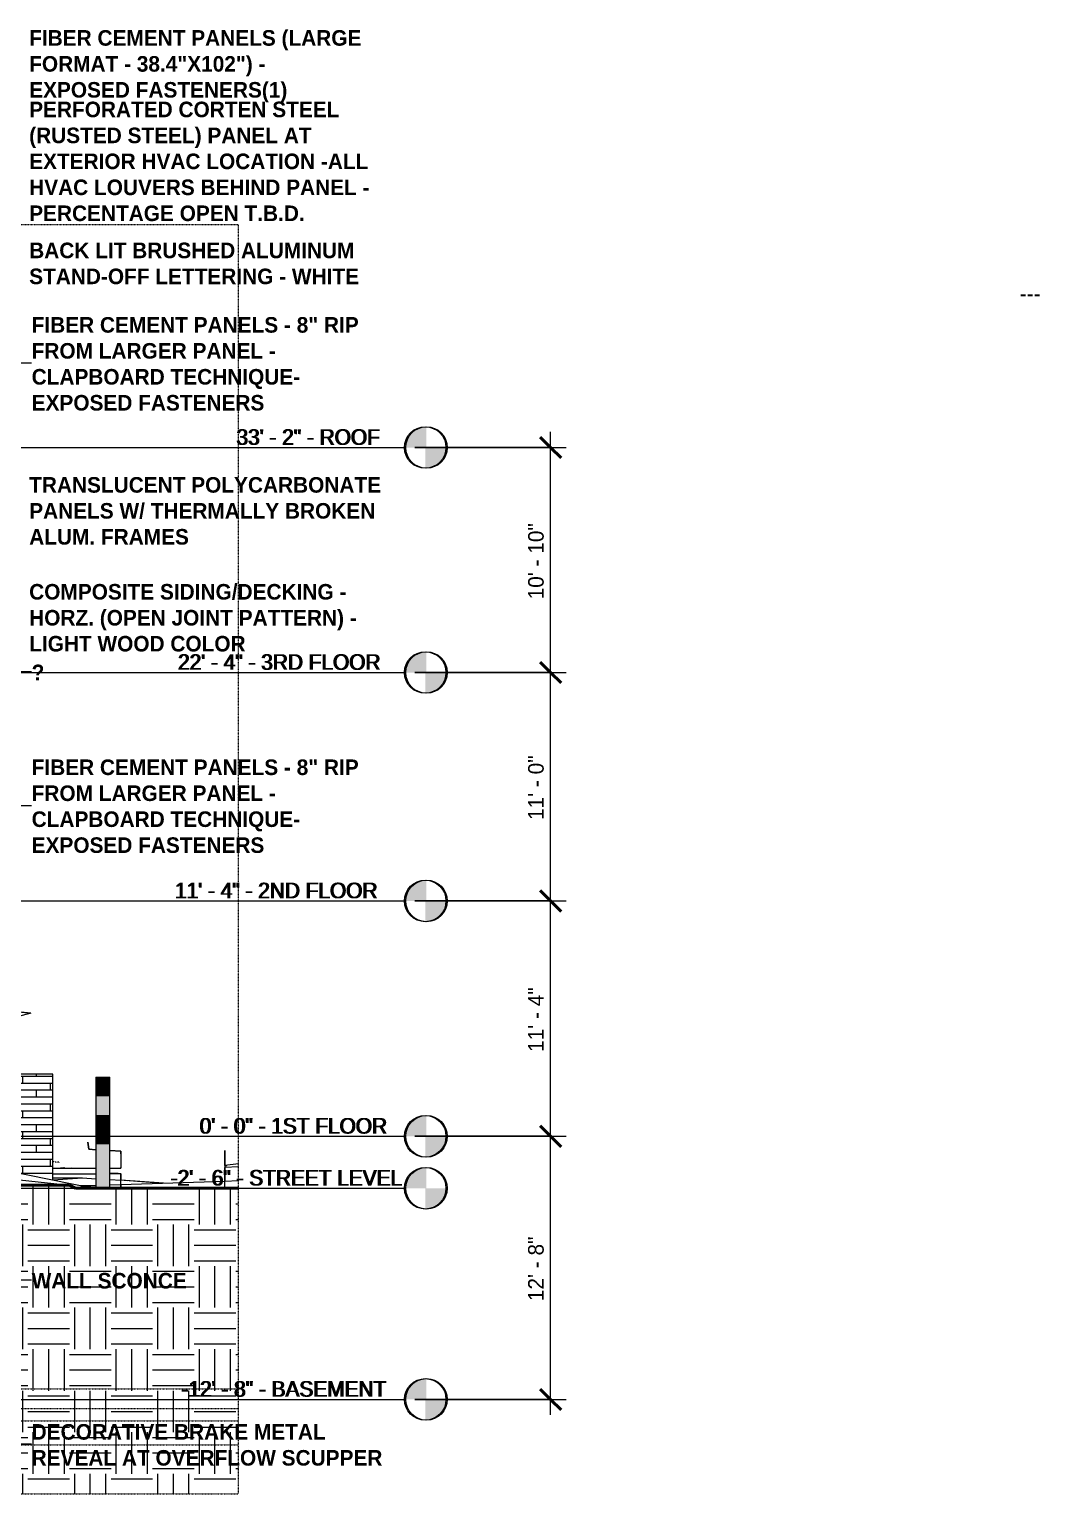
# Model space of a CAD drawing. Header units: inches. Extents: x 1750 to 8392, y -264 to 660.
# Drawn here: x 3951 to 4535, y -207 to 640 of the extents above; entities that cross this region are included whole.
import ezdxf

# ---------------------------------------------------------------- set-up
doc = ezdxf.new("R2010")
doc.units = ezdxf.units.IN
doc.header["$MEASUREMENT"] = 0
for name, pattern in [('Aligning Line 1_8_', [0.25, 0.125, -0.125]), ('Grid Line 1_2_', [0.875, 0.5, -0.125, 0.125, -0.125]), ('Hidden 1_8_', [0.1875, 0.125, -0.0625])]:
    doc.linetypes.add(name, pattern=pattern)
for name, color, linetype, lineweight in [('0-1', 7, 'Continuous', 5), ('0-2', 165, 'Continuous', 5), ('A-ANNO-DIMS', 211, 'Continuous', 9), ('A-ANNO-DIMS-96', 211, 'Continuous', 9), ('A-ANNO-SYMB', 150, 'Continuous', 9), ('A-DETL-HDLN-1', 7, 'Hidden 1_8_', 9), ('A-FLOR-LEVL', 51, 'Continuous', 9), ('A-FLOR-LEVL-1', 51, 'Grid Line 1_2_', 9), ('A-FLOR-LEVL-2', 147, 'Continuous', 9), ('A-WALL-2', 113, 'Continuous', 9), ('A-WALL-PATT-1', 111, 'Continuous', 9), ('C-BLDG-PADS-1', 254, 'Continuous', 5), ('C-BLDG-PADS-2', 7, 'Continuous', 9), ('C-TOPO', 7, 'Continuous', 9), ('C-TOPO-1', 250, 'Continuous', 50), ('E-LITE-EQPM', 33, 'Continuous', 9), ('G-ANNO-SYMB', 111, 'Aligning Line 1_8_', 9), ('G-ANNO-SYMB-1', 147, 'Aligning Line 1_8_', 9), ('G-ANNO-TEXT', 231, 'Continuous', 9), ('G-IMPT', 8, 'Continuous', 9), ('I-FURN', 30, 'Continuous', 9)]:
    doc.layers.add(name, color=color, linetype=linetype, lineweight=lineweight)
doc.styles.add('Century Gothic', font='ufonts.com_century-gothic.ttf', dxfattribs={"height": 9})
doc.styles.add('Century Gothic_B', font='GOTHICB.TTF', dxfattribs={"height": 9})
doc.dimstyles.new('OD__1_8__Tol__', dxfattribs={"dimscale": 12, "dimtxt": 9.397514, "dimasz": 1, "dimexe": 0.75, "dimexo": 0.5, "dimgap": 0.125, "dimtad": 1, "dimdec": 3, "dimrnd": 0.125, "dimzin": 3, "dimdsep": 46, "dimlunit": 4, "dimtxsty": 'Century Gothic', "dimblk1": 'OBLIQUE', "dimblk2": 'OBLIQUE', "dimsah": 1, "dimcen": 0.09, "dimdle": 0.75, "dimazin": 0, "dimtfac": 1, "dimtdec": 4, "dimtix": 1, "dimtmove": 0, "dimatfit": 3, "dimfxl": 1, "dimtvp": 1, "dimtfill": 1, "dimfrac": 2, "dimtolj": 1, "dimtzin": 0, "dimarcsym": 2})
pattern_1 = [(0, (2870.5, 0), (24, 24), [24, -24]), (0, (2870.5, 9), (24, 24), [24, -24]), (0, (2870.5, 18), (24, 24), [24, -24]), (90, (2873.5, 21), (-24, 24), [24, -24]), (90, (2882.5, 21), (-24, 24), [24, -24]), (90, (2891.5, 21), (-24, 24), [24, -24])]

# ---------------------------------------------------------------- blocks, each defined once
blk = doc.blocks.new('CTR  - Topography_rvt-1-BUILDING ELEVATION - EAST')
at = {"layer": 'C-BLDG-PADS-1'}
blk.add_hatch(color=256, dxfattribs=at).paths.add_polyline_path([(3998.87, -30), (3995.52, -29.72), (3989.72, -29.72), (3989.72, -29.23), (3981.37, -28.56), (3988.39, -30), (3996.62, -30)], flags=0)
at = {"layer": 'C-TOPO'}
h = blk.add_hatch(dxfattribs=at)
h.set_pattern_fill('FP_14', color=256, style=0, pattern_type=2)
h.set_pattern_definition(pattern_1)
h.paths.add_polyline_path([(3674.72, -206.5), (4004.23, -206.5), (4004.23, -30), (3978, -30), (3974.52, -28.31), (3716.33, -28.31), (3674.72, -30.03), (3674.72, -158)], flags=0)
h = blk.add_hatch(dxfattribs=at)
h.set_pattern_fill('FP_14', color=256, style=0, pattern_type=2)
h.set_pattern_definition(pattern_1)
h.paths.add_polyline_path([(4064.23, -206.5), (4064.23, -30), (4004.23, -30), (4004.23, -206.5), (4039.98, -206.5)], flags=0)
h = blk.add_hatch(dxfattribs=at)
h.set_pattern_fill('FP_14', color=256, style=0, pattern_type=2)
h.set_pattern_definition(pattern_1)
h.paths.add_polyline_path([(4072.04, -206.5), (4072.04, -30), (4064.23, -30), (4064.23, -206.5)], flags=0)
at = {"layer": 'C-BLDG-PADS-2'}
for p, q in [((3981.17, -28.52), (3989.72, -29.23)), ((3995.52, -29.72), (3998.87, -30))]:
    blk.add_line(p, q, dxfattribs=at)
at = {"layer": 'C-TOPO'}
for p, q in [((3985.65, -7.49), (3985.01, -3.3)), ((3985.01, -3.3), (3985.65, -7.49)), ((3985.65, -7.49), (3989.72, -7.74)), ((3989.72, -7.74), (3985.65, -7.49)), ((3997.72, -8.21), (4004.23, -8.6)), ((4004.23, -8.6), (3997.72, -8.21)), ((4064.23, -16.92), (4064.23, -8.2)), ((4064.23, -8.2), (4064.23, -16.92)), ((4004.23, -10.04), (4004.23, -8.6)), ((4004.23, -8.6), (4004.23, -10.04)), ((4004.23, -10.04), (4004.23, -18)), ((4004.23, -10.04), (4004.23, -18)), ((4072.04, -15.8), (4064.23, -16.92)), ((4064.23, -16.92), (4065.33, -16.78)), ((3902.72, -20.61), (3974.52, -28.31)), ((3938.12, -19.7), (3988.39, -30)), ((3964.85, -18.52), (3971.61, -18)), ((3975.63, -18.46), (3964.85, -18.53)), ((3964.85, -18.53), (3975.63, -18.46)), ((3964.85, -21.79), (3989.72, -21.62)), ((3989.72, -21.62), (3964.85, -21.79)), ((3964.85, -25.09), (3982.04, -24)), ((3964.85, -24), (3982.04, -24)), ((3971.18, -18.04), (3971.61, -18)), ((3975.63, -18.46), (3989.72, -18.46)), ((3975.63, -18.46), (3989.72, -18.46)), ((3981.84, -24.03), (3982.04, -24)), ((3982.04, -24), (3989.72, -24.49)), ((3997.72, -18.46), (4004.23, -18.46)), ((3997.72, -18.46), (4004.23, -18.46)), ((3997.72, -21.57), (4002.56, -21.53)), ((4002.56, -21.53), (3997.72, -21.57)), ((3997.72, -24.99), (4004.23, -25.41)), ((4002.56, -21.53), (4004.23, -21.53)), ((4002.56, -21.53), (4004.23, -21.53)), ((4004.23, -18), (4004.23, -18.46)), ((4004.23, -18.46), (4004.23, -18)), ((4004.23, -21.72), (4004.23, -21.53)), ((4004.23, -21.72), (4004.23, -21.53)), ((4004.23, -21.72), (4004.23, -25.41)), ((4004.23, -25.41), (4004.23, -21.72)), ((4064.23, -16.92), (4064.23, -18)), ((4064.23, -16.92), (4064.23, -18)), ((4072.04, -17.67), (4064.23, -18)), ((4064.23, -18), (4064.23, -25.83)), ((4064.43, -18), (4064.23, -18)), ((4064.23, -25.83), (4064.23, -18)), ((3716.33, -28.31), (3974.52, -28.31)), ((3974.52, -28.31), (3978, -30)), ((3978, -30), (3977.86, -30)), ((3978, -30), (3993.04, -30)), ((3980.73, -28.43), (3989.72, -28.17)), ((3993.04, -30), (4004.23, -30)), ((3997.72, -27.94), (4004.23, -27.76)), ((3998.06, -29.93), (4004.23, -29.91)), ((3998.06, -29.93), (4004.23, -29.91)), ((4004.23, -27.76), (4004.23, -25.41)), ((4004.23, -27.76), (4004.23, -25.41)), ((4025.86, -27.06), (4004.23, -25.41)), ((4028.85, -26.97), (4004.23, -25.41)), ((4007.83, -25.68), (4004.23, -25.41)), ((4004.23, -27.76), (4064.23, -25.83)), ((4004.23, -27.76), (4004.23, -29.91)), ((4004.23, -29.91), (4004.23, -27.76)), ((4018.88, -30), (4004.23, -30)), ((4018.88, -30), (4064.23, -30)), ((4064.23, -25.83), (4072.04, -25.57)), ((4064.23, -30), (4064.23, -25.83)), ((4064.23, -30), (4064.23, -25.83)), ((4072.04, -30), (4064.23, -30))]:
    blk.add_line(p, q, dxfattribs=at)
at = {"layer": 'C-TOPO-1'}
for p, q in [((3974.52, -28.31), (3716.33, -28.31)), ((3978, -30), (3974.52, -28.31)), ((3993.04, -30), (3978, -30)), ((4004.23, -30), (3993.04, -30)), ((4018.88, -30), (4004.23, -30)), ((4064.23, -30), (4018.88, -30)), ((4064.23, -30), (4072.04, -30))]:
    blk.add_line(p, q, dxfattribs=at)
blk = doc.blocks.new('Level - Level Head - Circle-V69-BUILDING ELEVATION - EAST')
at = {"layer": 'A-FLOR-LEVL'}
h = blk.add_hatch(color=256, dxfattribs=at)
edge = h.paths.add_edge_path(flags=0)
edge.add_line((4180.71, 0), (4168.71, 0))
edge.add_arc((4180.71, 0), 12, 90, 180, ccw=False)
edge.add_line((4180.71, 12), (4180.71, 0))
h = blk.add_hatch(color=256, dxfattribs=at)
edge = h.paths.add_edge_path(flags=0)
edge.add_line((4180.71, -12), (4180.71, 0))
edge.add_line((4180.71, 0), (4192.71, 0))
edge.add_arc((4180.71, 0), 12, 270, 360, ccw=False)
at = {"layer": 'A-FLOR-LEVL-2'}
blk.add_circle((4180.71, 0), 12, dxfattribs=at)
blk = doc.blocks.new('CTR - 1st Phase - Common Walls_rvt-1-BUILDING ELEVATION - EAST')
at = {"layer": 'A-DETL-HDLN-1'}
blk.add_line((3968.81, -15.05), (3964.85, -14.72), dxfattribs=at)
at = {"layer": 'A-FLOR-LEVL-1'}
for p, q in [((1830.2, 398), (4168.71, 398)), ((1830.2, 268), (4168.71, 268)), ((1830.2, 136), (4168.71, 136)), ((1830.2, 0), (4168.71, 0)), ((1830.2, -30), (4168.71, -30)), ((1830.2, -152), (4168.71, -152))]:
    blk.add_line(p, q, dxfattribs=at)
at = {"layer": 'G-ANNO-SYMB-1'}
for p, q in [((1926.86, 526.95), (4072.04, 526.95)), ((1926.86, 526.95), (4071.96, 526.95)), ((4071.96, 526.95), (4071.96, -145.84)), ((1926.86, -145.84), (4071.96, -145.84)), ((1926.86, -164.42), (4072.04, -164.42))]:
    blk.add_line(p, q, dxfattribs=at)
at = {"layer": '0-2'}
for p in [(0, 398), (0, 268), (0, 136), (0, 0), (0, -30), (0, -152)]:
    blk.add_blockref('Level - Level Head - Circle-V69-BUILDING ELEVATION - EAST', p, dxfattribs=at)
at = {"layer": 'A-FLOR-LEVL', "char_height": 9, "attachment_point": 1, "style": 'Century Gothic'}
for s, insert, width in [('33\' - 2" - ROOF', (4071.34, 408.55), 104.232), ('22\' - 4" - 3RD FLOOR', (4037.59, 278.55), 145.137), ('11\' - 4" - 2ND FLOOR', (4035.85, 146.55), 147.258), ('0\' - 0" - 1ST FLOOR', (4050.1, 10.55), 129.987), ('-2\' - 6" - STREET LEVEL', (4033.36, -19.45), 150.288), ('-12\' - 8" - BASEMENT', (4039.59, -141.45), 142.713)]:
    blk.add_mtext(s, dxfattribs=dict(at, insert=insert, width=width))
blk = doc.blocks.new('CTR - 1st Phase -Stairs _ Elevators_rvt-1-BUILDING ELEVATION - EAST')
at = {"layer": 'A-FLOR-LEVL-1'}
for p, q in [((1830.2, 398), (4168.71, 398)), ((1830.2, 268), (4168.71, 268)), ((1830.2, 136), (4168.71, 136)), ((1830.2, 0), (4168.71, 0)), ((1830.2, -30), (4168.71, -30)), ((1830.2, -152), (4168.71, -152))]:
    blk.add_line(p, q, dxfattribs=at)
at = {"layer": 'G-ANNO-SYMB-1'}
for p, q in [((1926.86, 526.95), (4071.96, 526.95)), ((4071.96, 526.95), (4071.96, -206.49)), ((1926.86, -206.49), (4071.96, -206.49))]:
    blk.add_line(p, q, dxfattribs=at)
at = {"layer": '0-2'}
for p in [(0, 398), (0, 268), (0, 136), (0, 0), (0, -30), (0, -152)]:
    blk.add_blockref('Level - Level Head - Circle-V69-BUILDING ELEVATION - EAST', p, dxfattribs=at)
at = {"layer": 'A-FLOR-LEVL', "char_height": 9, "attachment_point": 1, "style": 'Century Gothic'}
for s, insert, width in [('33\' - 2" - ROOF', (4071.34, 408.55), 104.232), ('22\' - 4" - 3RD FLOOR', (4037.59, 278.55), 145.137), ('11\' - 4" - 2ND FLOOR', (4035.85, 146.55), 147.258), ('0\' - 0" - 1ST FLOOR', (4050.1, 10.55), 129.987), ('-2\' - 6" - STREET LEVEL', (4033.36, -19.45), 150.288), ('-12\' - 8" - BASEMENT', (4039.59, -141.45), 142.713)]:
    blk.add_mtext(s, dxfattribs=dict(at, insert=insert, width=width))
blk = doc.blocks.new('Outdoor Table01 - 02ZUTB01_dwg-2525485-BUILDING ELEVATION - EAST')
at = {"layer": 'G-IMPT'}
for p, q in [((2170.92, 75.5), (2137.24, 50.77)), ((2170.92, 75.5), (2137.24, 50.77)), ((2170.92, 75.5), (2137.35, 50.8)), ((2170.92, 75.5), (2159.18, 56.75)), ((2170.92, 75.5), (2159.43, 56.82)), ((2190.31, 65.24), (2170.92, 75.5)), ((2170.92, 75.5), (2212.5, 71.29)), ((2170.92, 75.5), (2212.5, 71.29)), ((2170.92, 75.5), (2212.39, 71.26)), ((2170.92, 75.5), (2190.56, 65.31)), ((2212.39, 71.26), (2190.56, 65.31)), ((2190.31, 65.24), (2159.43, 56.82)), ((2175.92, 49.5), (2173.68, 60.7)), ((2177.92, 49.5), (2175.14, 61.1)), ((2159.18, 56.75), (2137.35, 50.8)), ((2175.92, 36), (2175.92, 49.5)), ((2177.92, 49.5), (2175.92, 49.5)), ((2177.92, 36), (2177.92, 49.5))]:
    blk.add_line(p, q, dxfattribs=at)
blk = doc.blocks.new('Outdoor Table01 - Outdoor Table01-2525492-BUILDING ELEVATION - EAST')
at = {"zscale": -1}
blk.add_blockref('Outdoor Table01 - 02ZUTB01_dwg-2525485-BUILDING ELEVATION - EAST', (1733.06, 0), dxfattribs=at)
blk = doc.blocks.new('Pathway_Cooper_McGraw-Edison _BSC-BRC_Round - Pathway_Cooper_McGraw-Edison _BSC-BRC_Round-2028611-BUILDING ELEVATION - EAST')
at = {"layer": 'E-LITE-EQPM'}
for points in [[(3996.62, 0.28), (3997.72, 0.28), (3997.72, 6.28), (3989.72, 6.28), (3989.72, 0.28), (3996.54, 0.28)], [(3996.62, -4.22), (3997.72, -4.22), (3997.72, 0.28), (3989.72, 0.28), (3989.72, -4.22), (3996.54, -4.22)], [(3996.54, -29.72), (3997.72, -29.72), (3997.72, -4.22), (3989.72, -4.22), (3989.72, -29.72), (3996.48, -29.72)]]:
    blk.add_hatch(color=256, dxfattribs=at).paths.add_polyline_path(points, flags=0)
for p, q in [((3989.72, 6.28), (3989.72, 0.28)), ((3989.72, 6.28), (3997.72, 6.28)), ((3997.72, 0.28), (3989.72, 0.28)), ((3989.72, 0.28), (3989.72, -4.22)), ((3989.72, 0.28), (3997.72, 0.28)), ((3997.72, 0.28), (3997.72, 6.28)), ((3997.72, -4.22), (3997.72, 0.28)), ((3997.72, -4.22), (3989.72, -4.22)), ((3989.72, -4.22), (3989.72, -29.72)), ((3989.72, -4.22), (3997.72, -4.22)), ((3997.72, -29.72), (3997.72, -4.22)), ((3997.72, -29.72), (3989.72, -29.72))]:
    blk.add_line(p, q, dxfattribs=at)
blk = doc.blocks.new('Pathway_Cooper_McGraw-Edison _BSC-BRC_Round - Pathway_Cooper_McGraw-Edison _BSC-BRC_Round-V16-BUILDING ELEVATION - EAST')
at = {"layer": 'E-LITE-EQPM'}
blk.add_hatch(color=256, dxfattribs=at).paths.add_polyline_path([(3997.71, 6.28), (3997.72, 6.28), (3997.72, 12), (3989.72, 12), (3989.72, 6.28), (3997.58, 6.28)], flags=0)
for p, q in [((3989.72, 12), (3989.72, 6.28)), ((3989.72, 12), (3997.72, 12)), ((3997.72, 6.28), (3997.72, 12))]:
    blk.add_line(p, q, dxfattribs=at)
blk = doc.blocks.new('Pathway_Cooper_McGraw-Edison _BSC-BRC_Round - Pathway_Cooper_McGraw-Edison _BSC-BRC_Round-V17-BUILDING ELEVATION - EAST')
at = {"layer": 'E-LITE-EQPM'}
for points in [[(3997.18, 28.13), (3997.72, 28.13), (3997.72, 34.13), (3989.72, 34.13), (3989.72, 28.13), (3996.62, 28.13)], [(3989.72, 23.63), (3997.72, 23.63), (3997.72, 28.13), (3989.72, 28.13), (3989.72, 26.08)], [(3995.19, 12), (3997.72, 12), (3997.72, 23.63), (3989.72, 23.63), (3989.72, 12), (3994.75, 12)]]:
    blk.add_hatch(color=256, dxfattribs=at).paths.add_polyline_path(points, flags=0)
for p, q in [((3989.72, 34.13), (3989.72, 28.13)), ((3989.72, 34.13), (3997.72, 34.13)), ((3997.72, 28.13), (3997.72, 34.13)), ((3997.72, 28.13), (3989.72, 28.13)), ((3989.72, 28.13), (3989.72, 23.63)), ((3989.72, 28.13), (3997.72, 28.13)), ((3997.72, 23.63), (3997.72, 28.13)), ((3997.72, 23.63), (3989.72, 23.63)), ((3989.72, 23.63), (3989.72, 12)), ((3989.72, 23.63), (3997.72, 23.63)), ((3997.72, 12), (3997.72, 23.63))]:
    blk.add_line(p, q, dxfattribs=at)
blk = doc.blocks.new('Level - Level Head - Circle-50818-BUILDING ELEVATION - EAST')
at = {"layer": 'A-FLOR-LEVL'}
h = blk.add_hatch(color=256, dxfattribs=at)
edge = h.paths.add_edge_path(flags=0)
edge.add_line((4179.96, 0), (4167.96, 0))
edge.add_arc((4179.96, 0), 12, 90, 180, ccw=False)
edge.add_line((4179.96, 12), (4179.96, 0))
h = blk.add_hatch(color=256, dxfattribs=at)
edge = h.paths.add_edge_path(flags=0)
edge.add_line((4179.96, -12), (4179.96, 0))
edge.add_line((4179.96, 0), (4191.96, 0))
edge.add_arc((4179.96, 0), 12, 270, 360, ccw=False)
blk.add_circle((4179.96, 0), 12, dxfattribs=at)
blk = doc.blocks.new('DIMBLOCK1-BUILDING ELEVATION - EAST')
at = {"layer": 'A-ANNO-DIMS-96'}
for p, q in [((4173.96, 0), (4261.43, 0)), ((4252.43, 0), (4173.96, 0)), ((4252.43, -161), (4252.43, 0)), ((4173.96, -152), (4261.43, -152)), ((4252.43, -152), (4173.96, -152))]:
    blk.add_line(p, q, dxfattribs=at)
at = {"layer": 'A-ANNO-DIMS-96', "lineweight": 50}
for p, q in [((4252.43, 0), (4246.43, 6)), ((4252.43, 0), (4258.43, -6)), ((4252.43, -152), (4246.43, -146)), ((4252.43, -152), (4258.43, -158))]:
    blk.add_line(p, q, dxfattribs=at)
at = {"layer": 'A-ANNO-DIMS-96', "color": 0, "insert": (4239.4, -95.24), "char_height": 9, "width": 46.1821, "attachment_point": 1, "rotation": 90, "line_spacing_factor": 0.984502, "style": 'Century Gothic', "bg_fill": 3, "box_fill_scale": 1.25, "bg_fill_color": 256, "bg_fill_true_color": 13158600, "bg_fill_transparency": 0}
blk.add_mtext('12\' - 8"', dxfattribs=at)
blk = doc.blocks.new('_Oblique')
at = {"color": 0, "linetype": 'ByBlock', "lineweight": -2}
blk.add_line((-0.5, -0.5), (0.5, 0.5), dxfattribs=at)
blk = doc.blocks.new('DIMBLOCK2-BUILDING ELEVATION - EAST')
at = {"layer": 'A-ANNO-DIMS-96'}
for p, q in [((4173.96, 136), (4261.43, 136)), ((4252.43, 136), (4173.96, 136)), ((4252.43, 0), (4252.43, 136)), ((4173.96, 0), (4261.43, 0)), ((4252.43, 0), (4173.96, 0))]:
    blk.add_line(p, q, dxfattribs=at)
at = {"layer": 'A-ANNO-DIMS-96', "lineweight": 50}
for p, q in [((4252.43, 136), (4246.43, 142)), ((4252.43, 136), (4258.43, 130)), ((4252.43, 0), (4246.43, 6)), ((4252.43, 0), (4258.43, -6))]:
    blk.add_line(p, q, dxfattribs=at)
at = {"layer": 'A-ANNO-DIMS-96', "color": 0, "insert": (4239.4, 48.76), "char_height": 9, "width": 46.1821, "attachment_point": 1, "rotation": 90, "line_spacing_factor": 0.984502, "style": 'Century Gothic', "bg_fill": 3, "box_fill_scale": 1.25, "bg_fill_color": 256, "bg_fill_true_color": 13158600, "bg_fill_transparency": 0}
blk.add_mtext('11\' - 4"', dxfattribs=at)
blk = doc.blocks.new('DIMBLOCK3-BUILDING ELEVATION - EAST')
at = {"layer": 'A-ANNO-DIMS-96', "lineweight": 50}
for p, q in [((4252.43, 268), (4246.43, 274)), ((4252.43, 268), (4258.43, 262)), ((4252.43, 136), (4246.43, 142)), ((4252.43, 136), (4258.43, 130))]:
    blk.add_line(p, q, dxfattribs=at)
at = {"layer": 'A-ANNO-DIMS-96'}
for p, q in [((4173.96, 268), (4261.43, 268)), ((4252.43, 268), (4173.96, 268)), ((4252.43, 136), (4252.43, 268)), ((4173.96, 136), (4261.43, 136)), ((4252.43, 136), (4173.96, 136))]:
    blk.add_line(p, q, dxfattribs=at)
at = {"layer": 'A-ANNO-DIMS-96', "color": 0, "insert": (4239.4, 182.76), "char_height": 9, "width": 46.1821, "attachment_point": 1, "rotation": 90, "line_spacing_factor": 0.984502, "style": 'Century Gothic', "bg_fill": 3, "box_fill_scale": 1.25, "bg_fill_color": 256, "bg_fill_true_color": 13158600, "bg_fill_transparency": 0}
blk.add_mtext('11\' - 0"', dxfattribs=at)
blk = doc.blocks.new('DIMBLOCK4-BUILDING ELEVATION - EAST')
at = {"layer": 'A-ANNO-DIMS-96'}
for p, q in [((4252.43, 268), (4252.43, 407)), ((4173.96, 398), (4261.43, 398)), ((4252.43, 398), (4173.96, 398)), ((4173.96, 268), (4261.43, 268)), ((4252.43, 268), (4173.96, 268))]:
    blk.add_line(p, q, dxfattribs=at)
at = {"layer": 'A-ANNO-DIMS-96', "lineweight": 50}
for p, q in [((4252.43, 398), (4246.43, 404)), ((4252.43, 398), (4258.43, 392)), ((4252.43, 268), (4246.43, 274)), ((4252.43, 268), (4258.43, 262))]:
    blk.add_line(p, q, dxfattribs=at)
at = {"layer": 'A-ANNO-DIMS-96', "color": 0, "insert": (4239.4, 310.25), "char_height": 9, "width": 54.5951, "attachment_point": 1, "rotation": 90, "line_spacing_factor": 0.984502, "style": 'Century Gothic', "bg_fill": 3, "box_fill_scale": 1.25, "bg_fill_color": 256, "bg_fill_true_color": 13158600, "bg_fill_transparency": 0}
blk.add_mtext('10\' - 10"', dxfattribs=at)
blk = doc.blocks.new('Elevation - Callout Head-565430-BUILDING ELEVATION - EAST')
at = {"layer": 'A-ANNO-SYMB', "insert": (4523.43, 491.46), "char_height": 9, "width": 15.453, "attachment_point": 1, "style": 'Century Gothic'}
blk.add_mtext('---', dxfattribs=at)

msp = doc.modelspace()

# ---------------------------------------------------------------- hatches: boundary and pattern name
at = {"layer": 'A-WALL-PATT-1'}
h = msp.add_hatch(dxfattribs=at)
h.set_pattern_fill('FP_23', color=256, style=0, pattern_type=2)
h.set_pattern_definition([(0, (3827.511, -29.2), (0, 4), []), (90, (3827.511, -29.2), (-8, 8), [4, -28]), (90, (3843.511, -25.2), (-8, 8), [4, -28])])
h.paths.add_polyline_path([(3964.8487, -25.1749), (3964.8487, 36), (3868.8487, 36), (3868.8487, 0), (3877.3237, 0), (3877.3239, -1.5), (3891.3131, -1.7914), (3891.3131, 6.2807), (3899.3131, 6.2807), (3899.3131, -1.9581), (3905.1237, -2.0792), (3905.1237, 34), (3938.1237, 12.9697), (3938.1237, -19.6979), (3963.1025, -24.817)], flags=0)
h.paths.add_polyline_path([(3937.125, -19.4932), (3937.1237, -17.5489), (3906.1203, 2.1805), (3906.1237, -9), (3916.1237, -9), (3915.4749, -15.0562), (3920.08, -16), (3927.1237, -16), (3926.9724, -17.4125), (3937.1237, -19.4929)], flags=0)
h.paths.add_polyline_path([(3937.1261, -16.3652), (3937.1237, -11.5489), (3906.1184, 8.1817), (3906.1237, 3.3636), (3937.1237, -16.3636)], flags=0)
h.paths.add_polyline_path([(3937.1283, -10.3665), (3937.1237, -5.5489), (3906.1166, 14.1829), (3906.1237, 9.3636), (3937.1237, -10.3636)], flags=0)
h.paths.add_polyline_path([(3937.1304, -4.3679), (3937.1237, 0.4511), (3906.1147, 20.1841), (3906.1237, 15.3636), (3937.1237, -4.3636)], flags=0)
h.paths.add_polyline_path([(3937.1326, 1.6307), (3937.1237, 6.4511), (3906.1129, 26.1852), (3906.1237, 21.3636), (3937.1237, 1.6364)], flags=0)
h.paths.add_polyline_path([(3937.1348, 7.6294), (3937.1237, 11.8584), (3906.1112, 31.5936), (3906.1237, 27.3636), (3937.1237, 7.6364)], flags=0)

# ---------------------------------------------------------------- linework, layer by layer
at = {"layer": 'A-FLOR-LEVL-1'}
for p, q in [((1830.9484, 398), (4167.9645, 398)), ((1830.9484, 268), (4167.9645, 268)), ((1830.9484, 136), (4167.9645, 136)), ((1830.9484, 0), (4167.9645, 0)), ((1830.9484, -30), (4167.9645, -30)), ((1830.9484, -152), (4167.9645, -152))]:
    msp.add_line(p, q, dxfattribs=at)
at = {"layer": 'A-WALL-2'}
for p, q in [((3964.8487, 36), (3672.5987, 36)), ((3964.8487, -25.1749), (3964.8487, 36))]:
    msp.add_line(p, q, dxfattribs=at)
at = {"layer": 'G-ANNO-SYMB'}
for p, q in [((1926.8612, 526.9531), (4072.0372, 526.9531)), ((1926.8612, -157.3105), (4072.0372, -157.3105)), ((1926.8612, -178.2392), (4072.0372, -178.2392))]:
    msp.add_line(p, q, dxfattribs=at)
at = {"layer": 'G-ANNO-TEXT'}
for p, q in [((3929.0721, 446.8631), (3952.6261, 446.8631)), ((3929.0721, 268.5691), (3952.6261, 268.5691)), ((3929.0721, 191.2449), (3952.6261, 191.2449)), ((3929.0721, -82.927), (3952.6261, -82.927)), ((3929.0721, -177.7763), (3952.6261, -177.7763))]:
    msp.add_line(p, q, dxfattribs=at)

# ---------------------------------------------------------------- block references
at = {"layer": '0-1'}
for name in ['CTR - 1st Phase - Common Walls_rvt-1-BUILDING ELEVATION - EAST', 'CTR - 1st Phase -Stairs _ Elevators_rvt-1-BUILDING ELEVATION - EAST', 'CTR  - Topography_rvt-1-BUILDING ELEVATION - EAST']:
    msp.add_blockref(name, (0, 0), dxfattribs=at)
at = {"layer": 'A-ANNO-SYMB'}
msp.add_blockref('Elevation - Callout Head-565430-BUILDING ELEVATION - EAST', (0, 0), dxfattribs=at)
at = {"layer": 'A-FLOR-LEVL'}
for p in [(0, 398), (0, 268), (0, 136), (0, 0), (0, -30), (0, -152)]:
    msp.add_blockref('Level - Level Head - Circle-50818-BUILDING ELEVATION - EAST', p, dxfattribs=at)
at = {"layer": 'E-LITE-EQPM'}
for name in ['Pathway_Cooper_McGraw-Edison _BSC-BRC_Round - Pathway_Cooper_McGraw-Edison _BSC-BRC_Round-V17-BUILDING ELEVATION - EAST', 'Pathway_Cooper_McGraw-Edison _BSC-BRC_Round - Pathway_Cooper_McGraw-Edison _BSC-BRC_Round-V16-BUILDING ELEVATION - EAST', 'Pathway_Cooper_McGraw-Edison _BSC-BRC_Round - Pathway_Cooper_McGraw-Edison _BSC-BRC_Round-2028611-BUILDING ELEVATION - EAST']:
    msp.add_blockref(name, (0, 0), dxfattribs=at)
at = {"layer": 'I-FURN'}
msp.add_blockref('Outdoor Table01 - Outdoor Table01-2525492-BUILDING ELEVATION - EAST', (6.6576, 0), dxfattribs=at)

# ---------------------------------------------------------------- texts
at = {"layer": 'A-FLOR-LEVL', "char_height": 9, "attachment_point": 1, "style": 'Century Gothic'}
for s, insert, width in [('33\' - 2" - ROOF', (4070.5922, 408.5508), 104.232), ('22\' - 4" - 3RD FLOOR', (4036.841, 278.5508), 145.137), ('11\' - 4" - 2ND FLOOR', (4035.1025, 146.5508), 147.258), ('0\' - 0" - 1ST FLOOR', (4049.3513, 10.5508), 129.987), ('-2\' - 6" - STREET LEVEL', (4032.608, -19.4492), 150.288), ('-12\' - 8" - BASEMENT', (4038.8442, -141.4492), 142.713)]:
    msp.add_mtext(s, dxfattribs=dict(at, insert=insert, width=width))
at = {"layer": 'G-ANNO-TEXT', "char_height": 9, "attachment_point": 1, "style": 'Century Gothic_B'}
for s, insert, width in [('FIBER CEMENT PANELS (LARGE', (3951.2073, 639.1874), 219.978), ('FORMAT - 38.4"X102") -', (3951.2073, 624.1874), 170.892), ('EXPOSED FASTENERS(1)', (3951.2073, 609.1874), 170.892), ('PERFORATED CORTEN STEEL', (3951.2073, 597.8585), 198.768), ('(RUSTED STEEL) PANEL AT', (3951.2073, 582.8585), 179.073), ('EXTERIOR HVAC LOCATION -ALL', (3951.2073, 567.8585), 236.34), ('HVAC LOUVERS BEHIND PANEL -', (3951.2073, 552.8585), 235.734), ('PERCENTAGE OPEN T.B.D.', (3951.2073, 537.8585), 186.042), ('BACK LIT BRUSHED ALUMINUM', (3951.2073, 516.3932), 220.281), ('STAND-OFF LETTERING - WHITE', (3951.2073, 501.3932), 218.463), ('FIBER CEMENT PANELS - 8" RIP', (3952.6261, 473.3725), 216.948), ('FROM LARGER PANEL -', (3952.6261, 458.3725), 166.65), ('CLAPBOARD TECHNIQUE-', (3952.6261, 443.3725), 187.557), ('EXPOSED FASTENERS', (3952.6261, 428.3725), 150.591), ('TRANSLUCENT POLYCARBONATE', (3951.2073, 380.9221), 236.34), ('PANELS W/ THERMALLY BROKEN', (3951.2073, 365.9221), 231.795), ('ALUM. FRAMES', (3951.2073, 350.9221), 108.777), ('COMPOSITE SIDING/DECKING -', (3951.2073, 319.1532), 231.492), ('HORZ. (OPEN JOINT PATTERN) -', (3951.2073, 304.1532), 225.432), ('LIGHT WOOD COLOR', (3951.2073, 289.1532), 154.227), ('\\fCentury Gothic|b1|i0|c0|p34|;?', (3952.6261, 272.5715), 8.787), ('FIBER CEMENT PANELS - 8" RIP', (3952.6261, 217.7543), 216.948), ('FROM LARGER PANEL -', (3952.6261, 202.7543), 166.65), ('CLAPBOARD TECHNIQUE-', (3952.6261, 187.7543), 187.557), ('EXPOSED FASTENERS', (3952.6261, 172.7543), 150.591), ('WALL SCONCE', (3952.6261, -78.9247), 108.171), ('DECORATIVE BRAKE METAL', (3952.6261, -166.2716), 197.253), ('REVEAL AT OVERFLOW SCUPPER', (3952.6261, -181.2716), 232.401)]:
    msp.add_mtext(s, dxfattribs=dict(at, insert=insert, width=width))

# ---------------------------------------------------------------- next in the draw order: dimensions: what is measured, and where the dimension line sits
at = {"layer": 'A-ANNO-DIMS'}
dim = msp.add_linear_dim(base=(4252.4327, 0), p1=(4167.9645, -152), p2=(4167.9645, 0), angle=90, dimstyle='OD__1_8__Tol__', override={"dimpost": '<>', "dimfxl": 152}, dxfattribs=at)
dim.commit()
dim.dimension.update_dxf_attribs({"geometry": 'DIMBLOCK1-BUILDING ELEVATION - EAST', "text_midpoint": (4246.2063, -76)})

# ---------------------------------------------------------------- next in the draw order: dimensions: what is measured, and where the dimension line sits
dim = msp.add_linear_dim(base=(4252.4327, 136), p1=(4167.9645, 0), p2=(4167.9645, 136), angle=90, dimstyle='OD__1_8__Tol__', override={"dimpost": '<>', "dimfxl": 136}, dxfattribs=at)
dim.commit()
dim.dimension.update_dxf_attribs({"geometry": 'DIMBLOCK2-BUILDING ELEVATION - EAST', "text_midpoint": (4246.3195, 68)})

# ---------------------------------------------------------------- next in the draw order: dimensions: what is measured, and where the dimension line sits
dim = msp.add_linear_dim(base=(4252.4327, 268), p1=(4167.9645, 136), p2=(4167.9645, 268), angle=90, dimstyle='OD__1_8__Tol__', override={"dimpost": '<>', "dimfxl": 132}, dxfattribs=at)
dim.commit()
dim.dimension.update_dxf_attribs({"geometry": 'DIMBLOCK3-BUILDING ELEVATION - EAST', "text_midpoint": (4246.2063, 202)})

# ---------------------------------------------------------------- next in the draw order: dimensions: what is measured, and where the dimension line sits
dim = msp.add_linear_dim(base=(4252.4327, 398), p1=(4167.9645, 268), p2=(4167.9645, 398), angle=90, dimstyle='OD__1_8__Tol__', override={"dimpost": '<>', "dimfxl": 130}, dxfattribs=at)
dim.commit()
dim.dimension.update_dxf_attribs({"geometry": 'DIMBLOCK4-BUILDING ELEVATION - EAST', "text_midpoint": (4246.2063, 333)})

doc.saveas('drawing.dxf')
